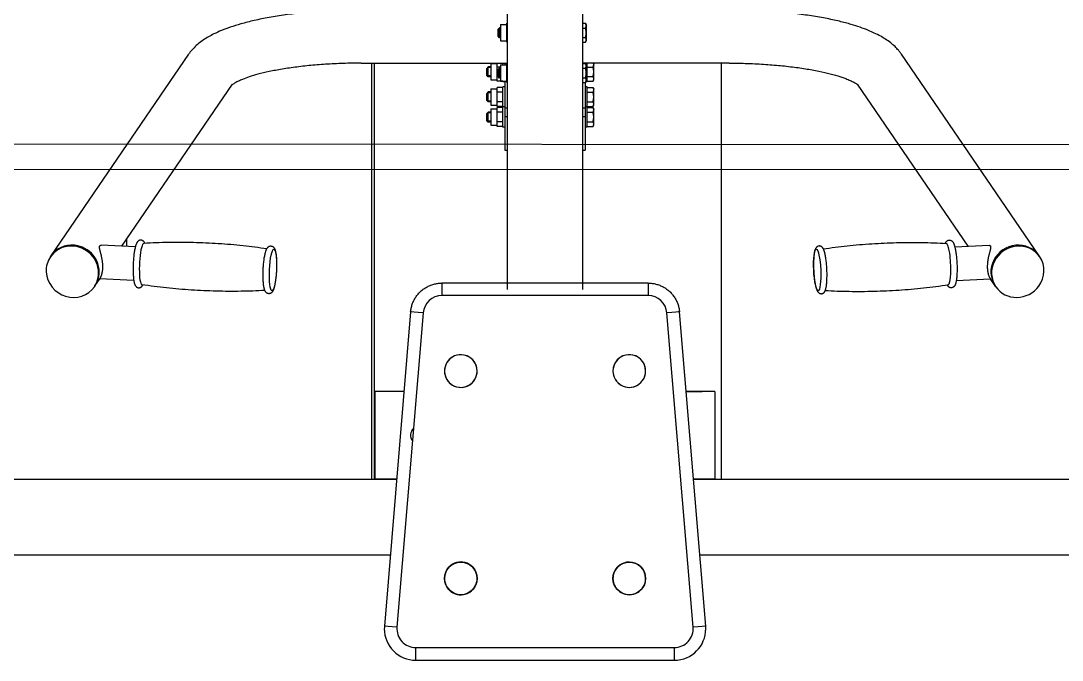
# Model space of a CAD drawing. Header units: millimetres. Extents: x -4055 to 2481, y -3840 to 2533.
# Drawn here: x -1373 to -545, y -1419 to -910 of the extents above; entities that cross this region are included whole.
import ezdxf

# ---------------------------------------------------------------- set-up
doc = ezdxf.new("R2010")
doc.units = ezdxf.units.MM
doc.layers.add('DIKOM_ОБЪЕКТ', color=7, linetype='Continuous')

msp = doc.modelspace()

# ---------------------------------------------------------------- linework, layer by layer
at = {"layer": 'DIKOM_ОБЪЕКТ'}
for p, q in [((-986.54, -1123.73), (-986.54, -353.78)), ((-926.54, -1123.73), (-926.54, -353.78)), ((-992.69, -915.55), (-993.94, -916.8)), ((-993.94, -922.3), (-993.94, -916.8)), ((-993.94, -916.8), (-992.04, -916.8)), ((-992.04, -915.55), (-992.69, -915.55)), ((-992.69, -923.55), (-992.69, -915.55)), ((-992.04, -913.05), (-986.94, -913.05)), ((-992.04, -913.05), (-992.04, -926.05)), ((-986.94, -927.05), (-986.94, -912.04)), ((-986.54, -912.04), (-986.94, -912.04)), ((-986.54, -915.79), (-986.94, -915.79)), ((-926.54, -912.04), (-924.41, -912.04)), ((-926.54, -915.79), (-924.41, -915.79)), ((-924.41, -912.04), (-923.64, -913.37)), ((-924.41, -912.04), (-924.41, -912.04)), ((-923.64, -925.72), (-923.64, -913.37)), ((-992.69, -923.55), (-993.94, -922.3)), ((-993.94, -922.3), (-992.04, -922.3)), ((-992.04, -923.55), (-992.69, -923.55)), ((-992.04, -926.05), (-986.94, -926.05)), ((-986.54, -923.3), (-986.94, -923.3)), ((-986.54, -927.05), (-986.94, -927.05)), ((-926.54, -923.3), (-924.41, -923.3)), ((-926.54, -927.05), (-924.41, -927.05)), ((-924.41, -927.05), (-923.64, -925.72)), ((-1349.42, -1097), (-1239.97, -936.6)), ((-1102.85, -943.72), (-986.54, -943.72)), ((-1094.54, -943.72), (-1094.54, -1274.85)), ((-1092.22, -1274.85), (-1092.22, -943.72)), ((-994.54, -944.98), (-994.54, -943.72)), ((-990.14, -945.07), (-990.14, -943.72)), ((-988.54, -943.72), (-988.54, -945.07)), ((-986.94, -945.94), (-986.94, -944.07)), ((-986.54, -944.07), (-986.94, -944.07)), ((-810.24, -943.72), (-926.54, -943.72)), ((-926.54, -944.07), (-924.41, -944.07)), ((-924.54, -943.72), (-924.54, -944.07)), ((-924.41, -944.07), (-923.64, -945.4)), ((-924.41, -944.07), (-924.41, -944.07)), ((-922.94, -958.61), (-922.94, -943.72)), ((-918.06, -943.72), (-917.64, -944.44)), ((-816.22, -1274.85), (-816.22, -943.72)), ((-563.66, -1097), (-673.12, -936.6)), ((-1001.69, -946.61), (-1002.94, -947.86)), ((-1002.94, -953), (-1002.94, -947.86)), ((-1001.69, -947.29), (-1002.37, -947.29)), ((-999.64, -946.61), (-1001.69, -946.61)), ((-1001.69, -954.08), (-1001.69, -946.61)), ((-999.64, -947.29), (-1001.69, -947.29)), ((-999.64, -944.11), (-999.64, -957.11)), ((-999.64, -944.11), (-994.54, -944.11)), ((-994.54, -946.86), (-994.54, -944.98)), ((-994.54, -950.61), (-994.54, -946.86)), ((-992.04, -946.86), (-994.54, -946.86)), ((-994.54, -954.36), (-994.54, -950.61)), ((-992.69, -947.57), (-993.94, -948.82)), ((-993.94, -954.32), (-993.94, -948.82)), ((-992.69, -948.25), (-993.37, -948.25)), ((-992.04, -947.57), (-992.69, -947.57)), ((-992.69, -955.57), (-992.69, -947.57)), ((-992.04, -948.25), (-992.69, -948.25)), ((-992.04, -945.07), (-992.04, -958.07)), ((-992.04, -945.07), (-986.94, -945.07)), ((-986.94, -947.82), (-986.94, -945.94)), ((-986.94, -951.57), (-986.94, -947.82)), ((-986.54, -947.82), (-986.94, -947.82)), ((-986.94, -955.32), (-986.94, -951.57)), ((-926.54, -947.82), (-924.41, -947.82)), ((-923.64, -957.75), (-923.64, -945.4)), ((-922.94, -946.86), (-918.41, -946.86)), ((-917.64, -956.79), (-917.64, -944.44)), ((-1293.03, -1089.41), (-1205.03, -960.44)), ((-1002.94, -953.36), (-1002.94, -953)), ((-1001.69, -954.61), (-1002.94, -953.36)), ((-1001.85, -953.94), (-1002.37, -953.94)), ((-1001.69, -953.94), (-1001.85, -953.94)), ((-999.64, -953.94), (-1001.69, -953.94)), ((-1001.69, -954.61), (-1001.69, -954.08)), ((-999.64, -954.61), (-1001.69, -954.61)), ((-999.64, -957.11), (-994.54, -957.11)), ((-994.54, -956.24), (-994.54, -954.36)), ((-993.9, -954.36), (-994.54, -954.36)), ((-994.54, -958.12), (-994.54, -956.24)), ((-990.14, -958.12), (-994.54, -958.12)), ((-992.69, -955.57), (-993.94, -954.32)), ((-992.69, -954.89), (-993.37, -954.89)), ((-992.04, -954.89), (-992.69, -954.89)), ((-992.04, -955.57), (-992.69, -955.57)), ((-992.04, -958.07), (-986.94, -958.07)), ((-990.14, -958.61), (-990.14, -958.07)), ((-988.54, -958.61), (-990.14, -958.61)), ((-988.54, -958.07), (-988.54, -979.24)), ((-986.94, -957.2), (-986.94, -955.32)), ((-986.54, -955.32), (-986.94, -955.32)), ((-986.94, -959.08), (-986.94, -957.2)), ((-986.54, -959.08), (-986.94, -959.08)), ((-926.54, -955.32), (-924.41, -955.32)), ((-926.54, -959.08), (-924.41, -959.08)), ((-924.54, -959.08), (-924.54, -1013.09)), ((-924.41, -959.07), (-923.64, -957.75)), ((-922.94, -958.61), (-924.14, -958.61)), ((-922.94, -954.36), (-918.41, -954.36)), ((-922.94, -958.12), (-918.41, -958.12)), ((-918.41, -958.12), (-917.64, -956.79)), ((-620.05, -1089.41), (-708.06, -960.44)), ((-708.06, -960.44), (-708.06, -960.44)), ((-1001.69, -966.63), (-1002.94, -967.88)), ((-1002.94, -973.01), (-1002.94, -967.88)), ((-1001.69, -967.31), (-1002.37, -967.31)), ((-999.64, -966.63), (-1001.69, -966.63)), ((-1001.69, -974.09), (-1001.69, -966.63)), ((-999.64, -967.31), (-1001.69, -967.31)), ((-999.64, -964.13), (-999.64, -977.13)), ((-999.64, -964.13), (-994.54, -964.13)), ((-990.14, -963.12), (-994.54, -963.12)), ((-994.54, -965), (-994.54, -963.12)), ((-994.54, -966.87), (-994.54, -965)), ((-990.14, -966.87), (-994.54, -966.87)), ((-994.54, -970.63), (-994.54, -966.87)), ((-988.54, -962.63), (-990.14, -962.63)), ((-990.14, -976.34), (-990.14, -962.63)), ((-922.94, -962.63), (-924.54, -962.63)), ((-922.94, -994.6), (-922.94, -962.63)), ((-922.94, -963.12), (-918.41, -963.12)), ((-922.94, -966.87), (-918.41, -966.87)), ((-918.41, -963.13), (-918.41, -963.12)), ((-918.41, -963.13), (-917.64, -964.45)), ((-917.64, -976.8), (-917.64, -964.45)), ((-1002.94, -973.38), (-1002.94, -973.01)), ((-1001.69, -974.63), (-1002.94, -973.38)), ((-1001.85, -973.95), (-1002.37, -973.95)), ((-1001.69, -973.95), (-1001.85, -973.95)), ((-999.64, -973.95), (-1001.69, -973.95)), ((-1001.69, -974.63), (-1001.69, -974.09)), ((-999.64, -974.63), (-1001.69, -974.63)), ((-999.64, -977.13), (-994.54, -977.13)), ((-994.54, -974.38), (-994.54, -970.63)), ((-994.54, -976.26), (-994.54, -974.38)), ((-990.14, -974.38), (-994.54, -974.38)), ((-994.54, -978.13), (-994.54, -976.26)), ((-990.14, -978.6), (-990.14, -976.34)), ((-922.94, -974.38), (-918.41, -974.38)), ((-918.41, -978.13), (-917.64, -976.8)), ((-1001.69, -982.6), (-1002.94, -983.85)), ((-1002.94, -988.98), (-1002.94, -983.85)), ((-1001.69, -983.27), (-1002.37, -983.27)), ((-999.64, -982.6), (-1001.69, -982.6)), ((-1001.69, -990.06), (-1001.69, -982.6)), ((-999.64, -983.27), (-1001.69, -983.27)), ((-999.64, -980.1), (-999.64, -993.1)), ((-999.64, -980.1), (-994.54, -980.1)), ((-990.14, -978.13), (-994.54, -978.13)), ((-990.14, -979.09), (-994.54, -979.09)), ((-994.54, -980.97), (-994.54, -979.09)), ((-994.54, -982.84), (-994.54, -980.97)), ((-990.14, -982.84), (-994.54, -982.84)), ((-994.54, -986.59), (-994.54, -982.84)), ((-988.54, -978.6), (-990.14, -978.6)), ((-990.14, -992.31), (-990.14, -978.6)), ((-988.54, -979.24), (-988.54, -986.07)), ((-988.54, -979.24), (-986.54, -979.24)), ((-926.54, -979.24), (-924.54, -979.24)), ((-922.94, -978.6), (-924.54, -978.6)), ((-922.94, -978.13), (-918.41, -978.13)), ((-922.94, -979.09), (-918.41, -979.09)), ((-922.94, -982.84), (-918.41, -982.84)), ((-918.41, -979.09), (-917.64, -980.42)), ((-918.41, -979.09), (-918.41, -979.09)), ((-917.64, -992.77), (-917.64, -980.42)), ((-1002.94, -989.35), (-1002.94, -988.98)), ((-1001.69, -990.6), (-1002.94, -989.35)), ((-1001.85, -989.92), (-1002.37, -989.92)), ((-1001.69, -989.92), (-1001.85, -989.92)), ((-999.64, -989.92), (-1001.69, -989.92)), ((-1001.69, -990.6), (-1001.69, -990.06)), ((-999.64, -990.6), (-1001.69, -990.6)), ((-999.64, -993.1), (-994.54, -993.1)), ((-994.54, -990.35), (-994.54, -986.59)), ((-994.54, -992.22), (-994.54, -990.35)), ((-990.14, -990.35), (-994.54, -990.35)), ((-994.54, -994.1), (-994.54, -992.22)), ((-990.14, -994.6), (-990.14, -992.31)), ((-988.54, -986.07), (-988.54, -1013.09)), ((-988.54, -986.07), (-986.54, -986.07)), ((-926.54, -986.07), (-924.54, -986.07)), ((-922.94, -990.35), (-918.41, -990.35)), ((-918.41, -994.1), (-917.64, -992.77)), ((-990.14, -994.1), (-994.54, -994.1)), ((-988.54, -994.6), (-990.14, -994.6)), ((-922.94, -994.6), (-924.54, -994.6)), ((-922.94, -994.1), (-918.41, -994.1)), ((-66.69, -1008.85), (-2046.54, -1007.91)), ((-988.54, -1013.09), (-986.54, -1013.09)), ((-926.54, -1013.09), (-924.54, -1013.09)), ((-66.69, -1028.85), (-2046.54, -1027.91)), ((-1289.22, -1089.59), (-1289.22, -1083.83)), ((-1329.22, -1088.79), (-1329.22, -1089.66)), ((-1329.22, -1088.79), (-1329.22, -1089.66)), ((-1282.39, -1089.9), (-1309.65, -1088.66)), ((-630.69, -1089.9), (-603.44, -1088.66)), ((-1349.94, -1097.77), (-1349.42, -1097)), ((-563.14, -1097.77), (-563.66, -1097)), ((-1314.48, -1120.85), (-1310.46, -1114.95)), ((-1283.61, -1116.67), (-1310.79, -1115.43)), ((-1310.46, -1114.95), (-1310.46, -1114.95)), ((-629.47, -1116.67), (-602.3, -1115.43)), ((-598.61, -1120.85), (-602.63, -1114.95)), ((-602.63, -1114.95), (-602.63, -1114.96)), ((-1315, -1121.61), (-1314.48, -1120.85)), ((-1038.54, -1118.73), (-1038.54, -1128.71)), ((-874.55, -1118.73), (-1038.54, -1118.73)), ((-874.55, -1118.73), (-874.55, -1128.71)), ((-598.08, -1121.61), (-598.61, -1120.85)), ((-874.55, -1128.71), (-1038.54, -1128.71)), ((-1063.45, -1141.66), (-1084.29, -1391.66)), ((-1053.49, -1142.46), (-1074.32, -1392.46)), ((-838.76, -1392.46), (-859.6, -1142.46)), ((-828.8, -1391.66), (-849.63, -1141.66)), ((-1091.54, -1274.85), (-1091.54, -1204.85)), ((-1068.73, -1204.85), (-1091.54, -1204.85)), ((-844.37, -1204.85), (-831.54, -1204.85)), ((-821.54, -1204.85), (-844.36, -1204.85)), ((-821.54, -1204.85), (-821.54, -1274.85)), ((-2031.54, -1274.85), (-1074.55, -1274.85)), ((-1074.55, -1274.85), (-1092.22, -1274.85)), ((-1074.56, -1274.85), (-1091.54, -1274.85)), ((-838.53, -1274.85), (-56.54, -1274.85)), ((-838.53, -1274.85), (-816.22, -1274.85)), ((-821.54, -1274.85), (-838.53, -1274.85)), ((-2056.54, -1334.85), (-1079.55, -1334.85)), ((-833.53, -1334.85), (-56.54, -1334.85)), ((-1084.37, -1393.73), (-1084.37, -1393.77)), ((-828.71, -1393.73), (-828.71, -1393.77)), ((-1059.37, -1418.73), (-1059.37, -1408.71)), ((-1059.37, -1408.71), (-853.71, -1408.71)), ((-853.71, -1418.73), (-853.71, -1408.71)), ((-1059.37, -1418.77), (-1059.37, -1418.73)), ((-1059.37, -1418.77), (-853.71, -1418.77)), ((-853.71, -1418.77), (-853.71, -1418.73))]:
    msp.add_line(p, q, dxfattribs=at)
for centre in [(-1023.54, -1353.71), (-889.54, -1353.71)]:
    msp.add_circle(centre, 13, dxfattribs=at)
msp.add_arc((-1056.54, -1239.85), 7, 131.32476, 219.14793, dxfattribs=at)
for centre, major_axis, ratio, start_param, end_param in [((-1332.47, -1109.69), (-17.47, 11.92), 0.951357, 3.141593, 6.283185), ((-1331.95, -1108.92), (-17.47, 11.92), 0.951357, -3.141593, 0), ((-1331.95, -1108.92), (-17.47, 11.92), 0.951357, 3.141593, 6.283185), ((-1276.37, -1103.59), (-0.75, -16.48), 0.16775, -3.124533, -0.527185), ((-636.72, -1103.59), (-0.75, 16.48), 0.16775, -2.028908, -0.01706), ((-581.14, -1108.92), (17.47, 11.92), 0.951357, 0, 3.141593), ((-581.14, -1108.92), (17.47, 11.92), 0.951357, 0, 3.141593), ((-580.61, -1109.69), (17.47, 11.92), 0.951357, 0, 3.141593), ((-1332.47, -1109.69), (-17.47, 11.92), 0.951357, 0, 0.630474), ((-1331.95, -1108.92), (-17.47, 11.92), 0.951357, 0, 0.000001), ((-580.61, -1109.69), (17.47, 11.92), 0.951357, -1.217924, 0), ((-581.14, -1108.92), (17.47, 11.92), 0.951357, -0.000001, 0), ((-1332.47, -1109.69), (-17.47, 11.92), 0.951357, 0.630474, 3.141593), ((-1276.37, -1103.59), (-0.75, -16.48), 0.16775, -0.527185, -0.01706), ((-636.72, -1103.59), (-0.75, 16.48), 0.16775, -3.124533, -2.028908), ((-580.61, -1109.69), (17.47, 11.92), 0.951357, 3.141593, 5.065262), ((-1038.54, -1143.71), (-15, 0), 0.999997, -1.570796, -0.083141), ((-874.55, -1143.71), (15, 0), 0.999997, 0.083141, 1.570796), ((-1053.49, -1142.49), (-9.97, 0.83), 0.002273, -1.570607, 0), ((-1053.49, -1142.49), (-9.97, 0.83), 0.002273, 0, 0.000189), ((-1053.49, -1142.49), (-9.97, 0.83), 0.002273, 0, 0.000189), ((-859.6, -1142.49), (9.97, 0.83), 0.002273, 0, 1.570607), ((-859.6, -1142.49), (9.97, 0.83), 0.002273, -0.000189, 0), ((-859.6, -1142.49), (9.97, 0.83), 0.002273, -0.000189, 0), ((-1023.54, -1188.71), (-13, 0), 0.999997, 3.141593, 6.781927), ((-1023.54, -1188.71), (-13, 0), 0.999997, 3.141593, 6.283185), ((-889.54, -1188.71), (13, 0), 0.999997, -0.44382, 3.141593), ((-889.54, -1188.71), (-13, 0), 0.999997, 3.141593, 6.283185), ((-1023.54, -1188.71), (-13, 0), 0.999997, 0, 3.141593), ((-1023.54, -1188.71), (-13, 0), 0.999997, 0.498742, 3.141593), ((-889.54, -1188.71), (-13, 0), 0.999997, 0, 3.141593), ((-889.54, -1188.71), (13, 0), 0.999997, -3.141593, -0.44382), ((-1023.54, -1353.71), (-13, 0), 0.999997, 3.141593, 6.283185), ((-1023.54, -1353.71), (13, 0), 0.999997, 0, 3.141593), ((-889.54, -1353.71), (-13, 0), 0.999997, 3.141593, 6.283185), ((-889.54, -1353.71), (-13, 0), 0.999997, -3.141593, -0.369097), ((-889.54, -1353.71), (-13, 0), 0.999997, -0.369097, 0), ((-1023.54, -1353.71), (-13, 0), 0.999997, 0, 3.141593), ((-1023.54, -1353.71), (13, 0), 0.999997, 3.141593, 5.291624), ((-1023.54, -1353.71), (13, 0), 0.999997, -0.991562, 0), ((-889.54, -1353.71), (-13, 0), 0.999997, 0, 3.141593), ((-889.54, -1353.71), (-13, 0), 0.999997, 0, 3.141593), ((-1059.37, -1393.73), (-25, 0), 0.999997, -0.083141, 0), ((-1059.37, -1393.73), (-25, 0), 0.999997, -0.083141, 0), ((-1059.37, -1393.77), (-25, 0), 0.999997, 0, 1.570796), ((-1074.32, -1392.49), (-9.97, 0.83), 0.002273, -1.570607, 0), ((-1074.32, -1392.49), (-9.97, 0.83), 0.002273, 0, 0.000189), ((-1074.32, -1392.49), (-9.97, 0.83), 0.002273, 0, 0.000189), ((-1059.37, -1393.71), (-15, 0), 0.999997, -0.083141, 1.570796), ((-853.71, -1393.71), (15, 0), 0.999997, -1.570796, 0.083141), ((-853.71, -1393.77), (25, 0), 0.999997, -1.570796, 0), ((-838.76, -1392.49), (9.97, 0.83), 0.002273, 0, 1.570607), ((-838.76, -1392.49), (9.97, 0.83), 0.002273, -0.000189, 0), ((-853.71, -1393.73), (25, 0), 0.999997, 0, 0.083141), ((-853.71, -1393.73), (25, 0), 0.999997, 0, 0.083141), ((-838.76, -1392.49), (9.97, 0.83), 0.002273, -0.000189, 0)]:
    msp.add_ellipse(centre, major_axis=major_axis, ratio=ratio, start_param=start_param, end_param=end_param, dxfattribs=at)
for centre, major_axis in [((-1172.96, -1108.3), (-0.75, -16.48)), ((-740.12, -1108.3), (-0.75, 16.48))]:
    msp.add_ellipse(centre, major_axis=major_axis, ratio=0.16775, dxfattribs=at)
for points, knots in [([(-1102.85, -901.42), (-1108.16, -901.42), (-1118.72, -901.59), (-1134.22, -902.35), (-1149.04, -903.58), (-1163.04, -905.24), (-1176.03, -907.3), (-1187.9, -909.7), (-1198.21, -912.32), (-1206.73, -914.99), (-1213.82, -917.65), (-1219.51, -920.2), (-1224.32, -922.76), (-1228.39, -925.3), (-1232.21, -928.14), (-1235.66, -931.26), (-1238.21, -934.15), (-1239.55, -935.98), (-1239.97, -936.6)], [0, 0, 0, 0, 1.658647, 3.291307, 4.901027, 6.486097, 8.043951, 9.569692, 11.054985, 12.346279, 13.451667, 14.557054, 15.387813, 16.217741, 17.04767, 17.877006, 18.635639, 19, 19, 19, 19]), ([(-673.12, -936.6), (-673.38, -936.21), (-674.14, -935.15), (-675.79, -933.07), (-678.34, -930.39), (-681.77, -927.42), (-685.56, -924.73), (-689.88, -922.13), (-694.38, -919.83), (-699.81, -917.44), (-705.88, -915.16), (-713.52, -912.73), (-722.68, -910.3), (-733.68, -907.93), (-746.08, -905.82), (-759.53, -904.06), (-773.87, -902.71), (-788.93, -901.8), (-801.17, -901.46), (-808.31, -901.42), (-810.24, -901.42)], [0, 0, 0, 0, 0.253848, 0.710774, 1.472317, 2.34016, 3.323714, 4.159997, 5.223815, 6.132638, 7.340419, 8.535685, 10.010676, 11.639333, 13.31436, 15.026333, 16.769159, 18.539476, 20.334416, 21, 21, 21, 21]), ([(-924.41, -915.79), (-924.27, -915.55), (-924.12, -915.24), (-923.97, -914.82), (-923.9, -914.58), (-923.86, -914.33), (-923.83, -914.1), (-923.83, -913.87), (-923.84, -913.62), (-923.88, -913.35), (-923.96, -913.02), (-924.12, -912.59), (-924.29, -912.25), (-924.41, -912.04)], [0, 0, 0, 0, 2.75171, 3.58981, 4.63959, 5.495553, 6.362209, 7.191539, 7.968228, 9.089966, 10.192728, 11.616827, 14, 14, 14, 14]), ([(-924.41, -923.3), (-924.33, -923.01), (-924.21, -922.58), (-924.07, -921.94), (-923.98, -921.41), (-923.9, -920.86), (-923.86, -920.36), (-923.83, -919.9), (-923.83, -919.45), (-923.84, -919.03), (-923.87, -918.55), (-923.93, -917.95), (-924.09, -917.01), (-924.27, -916.27), (-924.41, -915.79)], [0, 0, 0, 0, 1.792921, 2.606895, 3.844333, 4.968544, 5.885196, 6.813299, 7.701429, 8.533187, 9.335775, 10.524184, 12.063388, 15, 15, 15, 15]), ([(-924.41, -927.05), (-924.27, -926.81), (-924.12, -926.5), (-923.97, -926.08), (-923.9, -925.84), (-923.86, -925.59), (-923.83, -925.35), (-923.83, -925.13), (-923.84, -924.88), (-923.88, -924.61), (-923.96, -924.28), (-924.12, -923.84), (-924.29, -923.51), (-924.41, -923.3)], [0, 0, 0, 0, 2.750356, 3.588044, 4.637308, 5.492849, 6.359079, 7.188001, 7.964308, 9.085494, 10.187714, 11.611112, 14, 14, 14, 14]), ([(-1102.85, -943.72), (-1106.36, -943.72), (-1114.67, -943.82), (-1127.58, -944.33), (-1141.2, -945.33), (-1153.94, -946.72), (-1165.61, -948.43), (-1176.01, -950.41), (-1184.79, -952.52), (-1191.85, -954.62), (-1196.92, -956.47), (-1200.54, -958.05), (-1202.79, -959.22), (-1204.22, -960.09), (-1204.99, -960.62), (-1205.27, -960.85), (-1205.36, -960.92)], [0, 0, 0, 0, 1.230887, 2.915621, 4.572956, 6.200517, 7.793897, 9.346331, 10.847869, 12.199897, 13.442504, 14.375609, 15.308339, 15.932328, 16.555492, 17, 17, 17, 17]), ([(-924.41, -947.82), (-924.27, -947.58), (-924.12, -947.26), (-923.97, -946.85), (-923.9, -946.6), (-923.86, -946.35), (-923.83, -946.12), (-923.83, -945.89), (-923.84, -945.65), (-923.88, -945.38), (-923.96, -945.05), (-924.12, -944.61), (-924.29, -944.27), (-924.41, -944.07)], [0, 0, 0, 0, 2.75171, 3.58981, 4.63959, 5.495553, 6.362209, 7.191539, 7.968228, 9.089966, 10.192728, 11.616827, 14, 14, 14, 14]), ([(-918.41, -946.86), (-918.27, -946.62), (-918.12, -946.3), (-917.97, -945.89), (-917.9, -945.64), (-917.86, -945.39), (-917.83, -945.16), (-917.83, -944.94), (-917.84, -944.69), (-917.88, -944.42), (-917.96, -944.09), (-918.05, -943.85), (-918.1, -943.72)], [0, 0, 0, 0, 3.062623, 3.99542, 5.163814, 6.116491, 7.08107, 8.004105, 8.868552, 10.117034, 11.344397, 13, 13, 13, 13]), ([(-810.24, -943.72), (-807.98, -943.72), (-801.69, -943.77), (-790.69, -944.09), (-777.56, -944.86), (-764.42, -946.09), (-752.27, -947.67), (-741.31, -949.55), (-731.73, -951.63), (-723.69, -953.83), (-717.82, -955.83), (-713.7, -957.52), (-711.19, -958.74), (-709.52, -959.68), (-708.46, -960.36), (-707.94, -960.75), (-707.76, -960.89), (-707.73, -960.92)], [0, 0, 0, 0, 0.838412, 2.335578, 4.102872, 5.839958, 7.543101, 9.206272, 10.820507, 12.372681, 13.84356, 14.85319, 15.837472, 16.49283, 17.14715, 17.80147, 18, 18, 18, 18]), ([(-924.41, -955.32), (-924.33, -955.03), (-924.21, -954.6), (-924.07, -953.97), (-923.98, -953.44), (-923.9, -952.89), (-923.86, -952.39), (-923.83, -951.92), (-923.83, -951.48), (-923.84, -951.05), (-923.87, -950.57), (-923.93, -949.98), (-924.09, -949.03), (-924.27, -948.29), (-924.41, -947.82)], [0, 0, 0, 0, 1.792921, 2.606895, 3.844333, 4.968544, 5.885196, 6.813299, 7.701429, 8.533187, 9.335775, 10.524184, 12.063388, 15, 15, 15, 15]), ([(-918.41, -954.36), (-918.33, -954.07), (-918.21, -953.65), (-918.07, -953.01), (-917.98, -952.48), (-917.9, -951.93), (-917.86, -951.43), (-917.83, -950.97), (-917.83, -950.52), (-917.84, -950.09), (-917.87, -949.61), (-917.93, -949.02), (-918.09, -948.07), (-918.27, -947.34), (-918.41, -946.86)], [0, 0, 0, 0, 1.792921, 2.606895, 3.844333, 4.968544, 5.885196, 6.813299, 7.701429, 8.533187, 9.335775, 10.524184, 12.063388, 15, 15, 15, 15]), ([(-924.41, -959.08), (-924.27, -958.84), (-924.12, -958.52), (-923.97, -958.11), (-923.9, -957.86), (-923.86, -957.61), (-923.83, -957.38), (-923.83, -957.15), (-923.84, -956.9), (-923.88, -956.63), (-923.96, -956.3), (-924.12, -955.87), (-924.29, -955.53), (-924.41, -955.32)], [0, 0, 0, 0, 2.750356, 3.588044, 4.637308, 5.492849, 6.359079, 7.188001, 7.964308, 9.085494, 10.187714, 11.611112, 14, 14, 14, 14]), ([(-918.41, -958.12), (-918.27, -957.88), (-918.12, -957.56), (-917.97, -957.15), (-917.9, -956.9), (-917.86, -956.65), (-917.83, -956.42), (-917.83, -956.2), (-917.84, -955.95), (-917.88, -955.68), (-917.96, -955.35), (-918.12, -954.91), (-918.29, -954.57), (-918.41, -954.36)], [0, 0, 0, 0, 2.750356, 3.588044, 4.637308, 5.492849, 6.359079, 7.188001, 7.964308, 9.085494, 10.187714, 11.611112, 14, 14, 14, 14]), ([(-918.41, -966.87), (-918.27, -966.63), (-918.12, -966.32), (-917.97, -965.9), (-917.9, -965.66), (-917.86, -965.41), (-917.83, -965.18), (-917.83, -964.95), (-917.84, -964.7), (-917.88, -964.43), (-917.96, -964.11), (-918.12, -963.67), (-918.29, -963.33), (-918.41, -963.13)], [0, 0, 0, 0, 2.75171, 3.58981, 4.63959, 5.495553, 6.362209, 7.191539, 7.968228, 9.089966, 10.192728, 11.616827, 14, 14, 14, 14]), ([(-918.41, -974.38), (-918.33, -974.09), (-918.21, -973.66), (-918.07, -973.02), (-917.98, -972.5), (-917.9, -971.94), (-917.86, -971.44), (-917.83, -970.98), (-917.83, -970.53), (-917.84, -970.11), (-917.87, -969.63), (-917.93, -969.03), (-918.09, -968.09), (-918.27, -967.35), (-918.41, -966.87)], [0, 0, 0, 0, 1.792921, 2.606895, 3.844333, 4.968544, 5.885196, 6.813299, 7.701429, 8.533187, 9.335775, 10.524184, 12.063388, 15, 15, 15, 15]), ([(-918.41, -978.13), (-918.27, -977.89), (-918.12, -977.58), (-917.97, -977.16), (-917.9, -976.92), (-917.86, -976.67), (-917.83, -976.43), (-917.83, -976.21), (-917.84, -975.96), (-917.88, -975.69), (-917.96, -975.36), (-918.12, -974.92), (-918.29, -974.59), (-918.41, -974.38)], [0, 0, 0, 0, 2.750356, 3.588044, 4.637308, 5.492849, 6.359079, 7.188001, 7.964308, 9.085494, 10.187714, 11.611112, 14, 14, 14, 14]), ([(-918.41, -982.84), (-918.27, -982.6), (-918.12, -982.29), (-917.97, -981.87), (-917.9, -981.62), (-917.86, -981.37), (-917.83, -981.14), (-917.83, -980.92), (-917.84, -980.67), (-917.88, -980.4), (-917.96, -980.07), (-918.12, -979.63), (-918.29, -979.3), (-918.41, -979.09)], [0, 0, 0, 0, 2.75171, 3.58981, 4.63959, 5.495553, 6.362209, 7.191539, 7.968228, 9.089966, 10.192728, 11.616827, 14, 14, 14, 14]), ([(-918.41, -990.35), (-918.33, -990.05), (-918.21, -989.63), (-918.07, -988.99), (-917.98, -988.46), (-917.9, -987.91), (-917.86, -987.41), (-917.83, -986.95), (-917.83, -986.5), (-917.84, -986.07), (-917.87, -985.6), (-917.93, -985), (-918.09, -984.05), (-918.27, -983.32), (-918.41, -982.84)], [0, 0, 0, 0, 1.792921, 2.606895, 3.844333, 4.968544, 5.885196, 6.813299, 7.701429, 8.533187, 9.335775, 10.524184, 12.063388, 15, 15, 15, 15]), ([(-918.41, -994.1), (-918.27, -993.86), (-918.12, -993.55), (-917.97, -993.13), (-917.9, -992.88), (-917.86, -992.63), (-917.83, -992.4), (-917.83, -992.18), (-917.84, -991.93), (-917.88, -991.66), (-917.96, -991.33), (-918.12, -990.89), (-918.29, -990.55), (-918.41, -990.35)], [0, 0, 0, 0, 2.750356, 3.588044, 4.637308, 5.492849, 6.359079, 7.188001, 7.964308, 9.085494, 10.187714, 11.611112, 14, 14, 14, 14]), ([(-1274.87, -1087.06), (-1274.92, -1086.93), (-1275.02, -1086.71), (-1275.18, -1086.4), (-1275.38, -1086.08), (-1275.62, -1085.73), (-1275.93, -1085.39), (-1276.25, -1085.11), (-1276.58, -1084.89), (-1276.92, -1084.73), (-1277.27, -1084.6), (-1277.62, -1084.52), (-1277.97, -1084.49), (-1278.32, -1084.49), (-1278.67, -1084.54), (-1279.01, -1084.63), (-1279.34, -1084.75), (-1279.66, -1084.92), (-1279.97, -1085.13), (-1280.27, -1085.38), (-1280.56, -1085.67), (-1280.81, -1086), (-1281.02, -1086.31), (-1281.19, -1086.61), (-1281.34, -1086.89), (-1281.51, -1087.23), (-1281.68, -1087.64), (-1281.86, -1088.13), (-1282.05, -1088.7), (-1282.27, -1089.41), (-1282.53, -1090.41), (-1282.81, -1091.67), (-1283.09, -1093.2), (-1283.35, -1094.89), (-1283.58, -1096.71), (-1283.79, -1098.66), (-1283.95, -1100.69), (-1284.08, -1102.78), (-1284.16, -1104.89), (-1284.2, -1106.98), (-1284.19, -1108.99), (-1284.14, -1110.91), (-1284.05, -1112.69), (-1283.92, -1114.33), (-1283.75, -1115.8), (-1283.55, -1117.11), (-1283.39, -1117.88), (-1283.3, -1118.24)], [0, 0, 0, 0, 0.714071, 1.28695, 1.859399, 2.711205, 3.413836, 4.015716, 4.550816, 5.042096, 5.505333, 5.950245, 6.385932, 6.818244, 7.254044, 7.699115, 8.161256, 8.649762, 9.176429, 9.758039, 10.41688, 11.181782, 11.867794, 12.437061, 13.006327, 13.574772, 14.426395, 15.273223, 16.109878, 17.211659, 18.557751, 20.287181, 22.068117, 23.886831, 25.734766, 27.606647, 29.497683, 31.409582, 33.340692, 35.260698, 37.161437, 39.041999, 40.89985, 42.730406, 44.526117, 46.274618, 48, 48, 48, 48]), ([(-638.21, -1087.06), (-638.18, -1086.97), (-638.09, -1086.78), (-637.96, -1086.5), (-637.77, -1086.17), (-637.53, -1085.82), (-637.23, -1085.46), (-636.91, -1085.17), (-636.58, -1084.94), (-636.25, -1084.76), (-635.9, -1084.63), (-635.55, -1084.54), (-635.2, -1084.49), (-634.85, -1084.49), (-634.5, -1084.52), (-634.15, -1084.6), (-633.82, -1084.72), (-633.5, -1084.88), (-633.19, -1085.07), (-632.89, -1085.31), (-632.6, -1085.6), (-632.34, -1085.91), (-632.12, -1086.22), (-631.94, -1086.51), (-631.79, -1086.79), (-631.63, -1087.13), (-631.45, -1087.54), (-631.26, -1088.03), (-631.06, -1088.6), (-630.84, -1089.34), (-630.58, -1090.34), (-630.3, -1091.6), (-630.01, -1093.11), (-629.75, -1094.79), (-629.52, -1096.61), (-629.31, -1098.54), (-629.14, -1100.57), (-629.01, -1102.66), (-628.93, -1104.77), (-628.89, -1106.86), (-628.89, -1108.86), (-628.92, -1110.13), (-628.95, -1110.74)], [0, 0, 0, 0, 0.573329, 1.207082, 1.840836, 2.791251, 3.601881, 4.290028, 4.896661, 5.449554, 5.967556, 6.463707, 6.946839, 7.42556, 7.905604, 8.395129, 8.900664, 9.43281, 10.003868, 10.630595, 11.336128, 12.150429, 12.907534, 13.536607, 14.168443, 14.799253, 15.745541, 16.691346, 17.635444, 18.891722, 20.456178, 22.320717, 24.287147, 26.296021, 28.337727, 30.406136, 32.49766, 34.610532, 36.744608, 38.868882, 40.971863, 43, 43, 43, 43]), ([(-1308.24, -1105.65), (-1308.24, -1105.36), (-1308.25, -1104.84), (-1308.28, -1103.98), (-1308.34, -1103.17), (-1308.42, -1102.38), (-1308.5, -1101.7), (-1308.59, -1100.97), (-1308.73, -1100.07), (-1308.93, -1098.99), (-1309.16, -1097.87), (-1309.39, -1096.91), (-1309.57, -1096.15), (-1309.74, -1095.48), (-1309.93, -1094.74), (-1310.15, -1093.9), (-1310.37, -1093.08), (-1310.58, -1092.23), (-1310.71, -1091.6), (-1310.8, -1091.1), (-1310.84, -1090.78), (-1310.87, -1090.48), (-1310.88, -1090.19), (-1310.87, -1089.89), (-1310.84, -1089.6), (-1310.76, -1089.32), (-1310.65, -1089.1), (-1310.52, -1088.95), (-1310.39, -1088.83), (-1310.24, -1088.75), (-1310.07, -1088.69), (-1309.88, -1088.66), (-1309.73, -1088.65), (-1309.65, -1088.66)], [0, 0, 0, 0, 1.201288, 2.15377, 3.540116, 4.451295, 5.371049, 6.299558, 7.441692, 9.062234, 10.826086, 12.299094, 13.35912, 14.341102, 15.528674, 16.973905, 18.668085, 20.043136, 21.918116, 22.70556, 23.488838, 24.272928, 25.063552, 25.859821, 26.940498, 28.026761, 29.11804, 29.929558, 30.733912, 31.525803, 32.311506, 33.082725, 34, 34, 34, 34]), ([(-1177.87, -1091.48), (-1184.13, -1090.56), (-1196.95, -1088.94), (-1216.38, -1087.27), (-1236.14, -1086.37), (-1255.91, -1086.27), (-1269.09, -1086.74), (-1275.66, -1087.1)], [0, 0, 0, 0, 1.548307, 3.16123, 4.774153, 6.387077, 8, 8, 8, 8]), ([(-1179.9, -1122.95), (-1179.86, -1123.09), (-1179.78, -1123.42), (-1179.64, -1123.89), (-1179.48, -1124.37), (-1179.31, -1124.77), (-1179.15, -1125.1), (-1178.97, -1125.43), (-1178.74, -1125.79), (-1178.44, -1126.15), (-1178.13, -1126.45), (-1177.8, -1126.69), (-1177.46, -1126.87), (-1177.12, -1127.02), (-1176.77, -1127.11), (-1176.42, -1127.16), (-1176.07, -1127.17), (-1175.72, -1127.14), (-1175.37, -1127.07), (-1175.04, -1126.96), (-1174.71, -1126.81), (-1174.4, -1126.62), (-1174.1, -1126.38), (-1173.81, -1126.1), (-1173.54, -1125.8), (-1173.32, -1125.49), (-1173.14, -1125.2), (-1172.99, -1124.91), (-1172.82, -1124.57), (-1172.64, -1124.17), (-1172.45, -1123.69), (-1172.25, -1123.11), (-1172.02, -1122.37), (-1171.76, -1121.37), (-1171.47, -1120.09), (-1171.19, -1118.58), (-1170.93, -1116.9), (-1170.69, -1115.09), (-1170.48, -1113.15), (-1170.31, -1111.12), (-1170.18, -1109.03), (-1170.1, -1106.92), (-1170.06, -1104.83), (-1170.06, -1102.81), (-1170.11, -1100.89), (-1170.2, -1099.1), (-1170.33, -1097.45), (-1170.49, -1095.96), (-1170.68, -1094.71), (-1170.88, -1093.73), (-1171.05, -1093.02), (-1171.21, -1092.46), (-1171.36, -1092.05), (-1171.5, -1091.7), (-1171.63, -1091.4), (-1171.78, -1091.12), (-1171.97, -1090.79), (-1172.22, -1090.44), (-1172.53, -1090.1), (-1172.85, -1089.83), (-1173.18, -1089.61), (-1173.52, -1089.44), (-1173.86, -1089.31), (-1174.21, -1089.23), (-1174.57, -1089.2), (-1174.92, -1089.2), (-1175.27, -1089.25), (-1175.61, -1089.34), (-1175.94, -1089.46), (-1176.26, -1089.63), (-1176.57, -1089.84), (-1176.86, -1090.09), (-1177.15, -1090.38), (-1177.41, -1090.71), (-1177.62, -1091.02), (-1177.79, -1091.32), (-1177.94, -1091.6), (-1178.1, -1091.95), (-1178.27, -1092.36), (-1178.46, -1092.84), (-1178.65, -1093.41), (-1178.86, -1094.13), (-1179.12, -1095.12), (-1179.4, -1096.39), (-1179.68, -1097.91), (-1179.94, -1099.6), (-1180.18, -1101.43), (-1180.38, -1103.37), (-1180.55, -1105.4), (-1180.67, -1107.49), (-1180.76, -1109.61), (-1180.8, -1111.69), (-1180.79, -1113.71), (-1180.74, -1115.62), (-1180.64, -1117.4), (-1180.51, -1119.04), (-1180.34, -1120.52), (-1180.14, -1121.82), (-1179.98, -1122.59), (-1179.9, -1122.95)], [0, 0, 0, 0, 0.670232, 1.571234, 2.412938, 3.253889, 3.813825, 4.373761, 5.209155, 5.948783, 6.573247, 7.120964, 7.618171, 8.082026, 8.524726, 8.955699, 9.380762, 9.807239, 10.240049, 10.687127, 11.155732, 11.657267, 12.206139, 12.821491, 13.529507, 14.20778, 14.7715, 15.334637, 15.897773, 16.74101, 17.584294, 18.427577, 19.551927, 20.95749, 22.644652, 24.390892, 26.175137, 27.988636, 29.825917, 31.68379, 33.560645, 35.456328, 37.343975, 39.21271, 41.061722, 42.888692, 44.68925, 46.45632, 48.178086, 49.609515, 50.733413, 51.576928, 52.420242, 52.983414, 53.546212, 54.10901, 54.671384, 55.5082, 56.198467, 56.789754, 57.315438, 57.798072, 58.253157, 58.69024, 59.11826, 59.542963, 59.971094, 60.408333, 60.862341, 61.342251, 61.859649, 62.431024, 63.078271, 63.829712, 64.503652, 65.0629, 65.622148, 66.18059, 67.017225, 67.849152, 68.671083, 69.753474, 71.075878, 72.774874, 74.524468, 76.311177, 78.126591, 79.965531, 81.823288, 83.701541, 85.598668, 87.484885, 89.352175, 91.199642, 93.024799, 94.823141, 96.58725, 98.304982, 100, 100, 100, 100]), ([(-732.35, -1115.45), (-732.37, -1116.07), (-732.43, -1117.26), (-732.56, -1118.91), (-732.73, -1120.4), (-732.92, -1121.68), (-733.12, -1122.68), (-733.3, -1123.41), (-733.46, -1123.95), (-733.61, -1124.37), (-733.75, -1124.72), (-733.88, -1125.01), (-734.06, -1125.34), (-734.28, -1125.7), (-734.57, -1126.07), (-734.89, -1126.38), (-735.21, -1126.64), (-735.55, -1126.84), (-735.89, -1126.99), (-736.23, -1127.09), (-736.59, -1127.16), (-736.94, -1127.18), (-737.29, -1127.15), (-737.64, -1127.09), (-737.97, -1126.99), (-738.3, -1126.85), (-738.62, -1126.66), (-738.92, -1126.44), (-739.21, -1126.17), (-739.48, -1125.88), (-739.7, -1125.58), (-739.89, -1125.29), (-740.05, -1125.01), (-740.2, -1124.72), (-740.36, -1124.38), (-740.53, -1123.96), (-740.72, -1123.46), (-740.91, -1122.87), (-741.13, -1122.12), (-741.4, -1121.08), (-741.68, -1119.76), (-741.96, -1118.21), (-742.22, -1116.5), (-742.45, -1114.66), (-742.64, -1112.7), (-742.8, -1110.65), (-742.92, -1108.55), (-743, -1106.44), (-743.03, -1104.37), (-743.02, -1102.36), (-742.96, -1100.47), (-742.86, -1098.7), (-742.72, -1097.09), (-742.55, -1095.65), (-742.35, -1094.43), (-742.15, -1093.49), (-741.97, -1092.79), (-741.8, -1092.26), (-741.65, -1091.85), (-741.5, -1091.5), (-741.36, -1091.21), (-741.18, -1090.88), (-740.94, -1090.53), (-740.63, -1090.17), (-740.31, -1089.89), (-739.99, -1089.65), (-739.65, -1089.47), (-739.31, -1089.34), (-738.96, -1089.25), (-738.6, -1089.2), (-738.25, -1089.2), (-737.9, -1089.24), (-737.56, -1089.31), (-737.23, -1089.43), (-736.9, -1089.59), (-736.59, -1089.78), (-736.29, -1090.02), (-736, -1090.31), (-735.74, -1090.62), (-735.53, -1090.93), (-735.35, -1091.22), (-735.2, -1091.51), (-735.03, -1091.85), (-734.85, -1092.25), (-734.67, -1092.74), (-734.47, -1093.31), (-734.25, -1094.05), (-733.98, -1095.05), (-733.7, -1096.31), (-733.42, -1097.82), (-733.16, -1099.5), (-732.92, -1101.32), (-732.72, -1103.26), (-732.55, -1105.28), (-732.42, -1107.37), (-732.33, -1109.49), (-732.29, -1111.57), (-732.3, -1113.57), (-732.33, -1114.85), (-732.35, -1115.45)], [0, 0, 0, 0, 1.82714, 3.62793, 5.395231, 7.117434, 8.647763, 9.770905, 10.612984, 11.454618, 12.015294, 12.575452, 13.13561, 13.971819, 14.744749, 15.391626, 15.954039, 16.460846, 16.93149, 17.378195, 17.810813, 18.236849, 18.662059, 19.093068, 19.535838, 19.99898, 20.491735, 21.02813, 21.626258, 22.310603, 22.967732, 23.531703, 24.095008, 24.658313, 25.221618, 26.063852, 26.907298, 27.750744, 28.8755, 30.281958, 31.989622, 33.745475, 35.536969, 37.356227, 39.198386, 41.060628, 42.941699, 44.841757, 46.725056, 48.589392, 50.433623, 52.255003, 54.048661, 55.806619, 57.515595, 58.931849, 60.055787, 60.899479, 61.742922, 62.306451, 62.869503, 63.432555, 64.276941, 64.997138, 65.608515, 66.147472, 66.638684, 67.098898, 67.539698, 67.968932, 68.394247, 68.820738, 69.255651, 69.704788, 70.177568, 70.684919, 71.241728, 71.868552, 72.59201, 73.264651, 73.823545, 74.384893, 74.94533, 75.78605, 76.626341, 77.465116, 78.581243, 79.971168, 81.627699, 83.374754, 85.159518, 86.973451, 88.811108, 90.669302, 92.546461, 94.44246, 96.32975, 98.198122, 100, 100, 100, 100]), ([(-735.21, -1091.48), (-728.96, -1090.56), (-716.14, -1088.94), (-696.7, -1087.27), (-676.95, -1086.37), (-657.17, -1086.27), (-644, -1086.74), (-637.42, -1087.1)], [0, 0, 0, 0, 1.548307, 3.16123, 4.774153, 6.387077, 8, 8, 8, 8]), ([(-603.44, -1088.66), (-603.36, -1088.65), (-603.21, -1088.65), (-602.99, -1088.69), (-602.78, -1088.78), (-602.58, -1088.92), (-602.44, -1089.09), (-602.34, -1089.28), (-602.28, -1089.48), (-602.23, -1089.7), (-602.21, -1089.94), (-602.2, -1090.2), (-602.22, -1090.48), (-602.26, -1090.9), (-602.34, -1091.44), (-602.49, -1092.16), (-602.67, -1092.87), (-602.85, -1093.61), (-603.06, -1094.41), (-603.26, -1095.15), (-603.44, -1095.87), (-603.6, -1096.48), (-603.76, -1097.18), (-603.94, -1097.95), (-604.09, -1098.69), (-604.22, -1099.37), (-604.33, -1099.99), (-604.44, -1100.62), (-604.53, -1101.24), (-604.61, -1101.87), (-604.69, -1102.57), (-604.76, -1103.34), (-604.81, -1104.18), (-604.84, -1104.95), (-604.85, -1105.44), (-604.85, -1105.65)], [0, 0, 0, 0, 0.924122, 1.811368, 2.977122, 4.1379, 5.293163, 6.153051, 7.005776, 7.845943, 8.679778, 9.498831, 10.309549, 11.110077, 12.980217, 14.336924, 16.013403, 17.453985, 18.64685, 20.486385, 21.408746, 22.325542, 23.540323, 24.760355, 25.985445, 26.910581, 27.833948, 28.748467, 29.65539, 30.55278, 31.448112, 32.648455, 33.858236, 35.077723, 36, 36, 36, 36]), ([(-1310.46, -1114.95), (-1310.39, -1114.85), (-1310.25, -1114.64), (-1310.02, -1114.23), (-1309.83, -1113.85), (-1309.64, -1113.44), (-1309.49, -1113.07), (-1309.32, -1112.64), (-1309.15, -1112.12), (-1308.99, -1111.61), (-1308.86, -1111.11), (-1308.75, -1110.64), (-1308.65, -1110.15), (-1308.56, -1109.65), (-1308.48, -1109.13), (-1308.4, -1108.53), (-1308.33, -1107.85), (-1308.27, -1107.08), (-1308.24, -1106.34), (-1308.24, -1105.86), (-1308.24, -1105.65)], [0, 0, 0, 0, 1.936406, 3.162562, 5.053435, 6.001536, 6.943919, 8.192601, 9.446682, 10.70596, 11.656916, 12.606052, 13.546093, 14.478325, 15.400761, 16.321079, 17.554921, 18.798465, 20.051984, 21, 21, 21, 21]), ([(-604.85, -1105.65), (-604.85, -1105.94), (-604.84, -1106.45), (-604.81, -1107.11), (-604.77, -1107.64), (-604.73, -1108.15), (-604.67, -1108.69), (-604.59, -1109.27), (-604.49, -1109.87), (-604.35, -1110.58), (-604.16, -1111.39), (-603.92, -1112.18), (-603.7, -1112.81), (-603.51, -1113.27), (-603.34, -1113.66), (-603.15, -1114.06), (-602.93, -1114.47), (-602.75, -1114.77), (-602.65, -1114.92), (-602.63, -1114.95)], [0, 0, 0, 0, 1.245168, 2.232441, 2.954674, 3.669425, 4.613887, 5.567237, 6.529662, 7.713515, 9.39325, 11.22153, 12.748343, 13.847088, 14.864939, 16.095889, 17.59391, 19.349974, 20, 20, 20, 20]), ([(-628.95, -1110.74), (-628.97, -1111.36), (-629.03, -1112.55), (-629.16, -1114.2), (-629.32, -1115.69), (-629.52, -1116.96), (-629.71, -1117.97), (-629.9, -1118.69), (-630.06, -1119.24), (-630.2, -1119.66), (-630.35, -1120), (-630.48, -1120.29), (-630.65, -1120.63), (-630.88, -1120.99), (-631.17, -1121.36), (-631.48, -1121.67), (-631.81, -1121.92), (-632.14, -1122.12), (-632.48, -1122.28), (-632.83, -1122.38), (-633.18, -1122.44), (-633.53, -1122.46), (-633.88, -1122.44), (-634.23, -1122.38), (-634.57, -1122.28), (-634.9, -1122.13), (-635.21, -1121.95), (-635.52, -1121.73), (-635.81, -1121.46), (-636.07, -1121.16), (-636.3, -1120.86), (-636.48, -1120.58), (-636.61, -1120.35), (-636.68, -1120.22), (-636.7, -1120.18)], [0, 0, 0, 0, 2.628574, 5.219238, 7.761726, 10.239332, 12.440905, 14.056688, 15.268125, 16.478923, 17.285527, 18.091385, 18.897243, 20.100236, 21.212195, 22.142809, 22.951912, 23.681017, 24.358098, 25.00074, 25.623117, 26.236024, 26.847742, 27.467804, 28.104785, 28.771073, 29.479963, 30.251635, 31.112118, 32.096635, 33.042, 33.853344, 34.663729, 35, 35, 35, 35]), ([(-1283.3, -1118.24), (-1283.27, -1118.38), (-1283.18, -1118.71), (-1283.05, -1119.18), (-1282.88, -1119.66), (-1282.72, -1120.06), (-1282.56, -1120.39), (-1282.38, -1120.72), (-1282.15, -1121.08), (-1281.85, -1121.44), (-1281.53, -1121.74), (-1281.2, -1121.97), (-1280.87, -1122.16), (-1280.53, -1122.3), (-1280.18, -1122.4), (-1279.82, -1122.45), (-1279.47, -1122.46), (-1279.12, -1122.43), (-1278.78, -1122.36), (-1278.44, -1122.25), (-1278.12, -1122.1), (-1277.8, -1121.9), (-1277.5, -1121.67), (-1277.21, -1121.39), (-1276.95, -1121.08), (-1276.73, -1120.78), (-1276.54, -1120.48), (-1276.44, -1120.28), (-1276.38, -1120.18)], [0, 0, 0, 0, 1.264099, 2.963445, 4.550951, 6.137038, 7.193112, 8.249187, 9.824793, 11.219777, 12.397556, 13.430583, 14.368347, 15.243206, 16.078166, 16.891008, 17.692703, 18.497066, 19.313373, 20.156589, 21.040408, 21.986335, 23.021542, 24.182134, 25.517497, 26.796761, 27.859973, 29, 29, 29, 29]), ([(-1179.38, -1124.6), (-1185.7, -1124.94), (-1198.61, -1125.39), (-1218.12, -1125.29), (-1237.87, -1124.39), (-1257.57, -1122.69), (-1270.65, -1121.03), (-1277.17, -1120.06)], [0, 0, 0, 0, 1.548307, 3.16123, 4.774153, 6.387077, 8, 8, 8, 8]), ([(-1063.45, -1141.66), (-1063.37, -1140.61), (-1063.06, -1138.54), (-1062.22, -1135.51), (-1061, -1132.61), (-1059.43, -1129.88), (-1057.53, -1127.38), (-1055.34, -1125.13), (-1052.87, -1123.17), (-1050.19, -1121.54), (-1047.31, -1120.25), (-1044.3, -1119.34), (-1041.36, -1118.84), (-1039.43, -1118.73), (-1038.54, -1118.73)], [0, 0, 0, 0, 1.265884, 2.531673, 3.79751, 5.063417, 6.329413, 7.595519, 8.861751, 10.128124, 11.394651, 12.661849, 13.929047, 15, 15, 15, 15]), ([(-874.55, -1118.73), (-873.5, -1118.73), (-871.4, -1118.86), (-868.31, -1119.45), (-865.32, -1120.43), (-862.47, -1121.77), (-859.81, -1123.45), (-857.39, -1125.46), (-855.24, -1127.75), (-853.39, -1130.3), (-851.87, -1133.05), (-850.71, -1135.97), (-849.97, -1138.86), (-849.71, -1140.78), (-849.63, -1141.66)], [0, 0, 0, 0, 1.266973, 2.534145, 3.801317, 5.068489, 6.334965, 7.60129, 8.867475, 10.133537, 11.399493, 12.665362, 13.931164, 15, 15, 15, 15]), ([(-733.7, -1124.6), (-727.39, -1124.94), (-714.48, -1125.39), (-694.97, -1125.29), (-675.21, -1124.39), (-655.51, -1122.69), (-642.44, -1121.03), (-635.92, -1120.06)], [0, 0, 0, 0, 1.548307, 3.16123, 4.774153, 6.387077, 8, 8, 8, 8])]:
    msp.add_open_spline(points, degree=3, knots=knots, dxfattribs=at)

doc.saveas('drawing.dxf')
